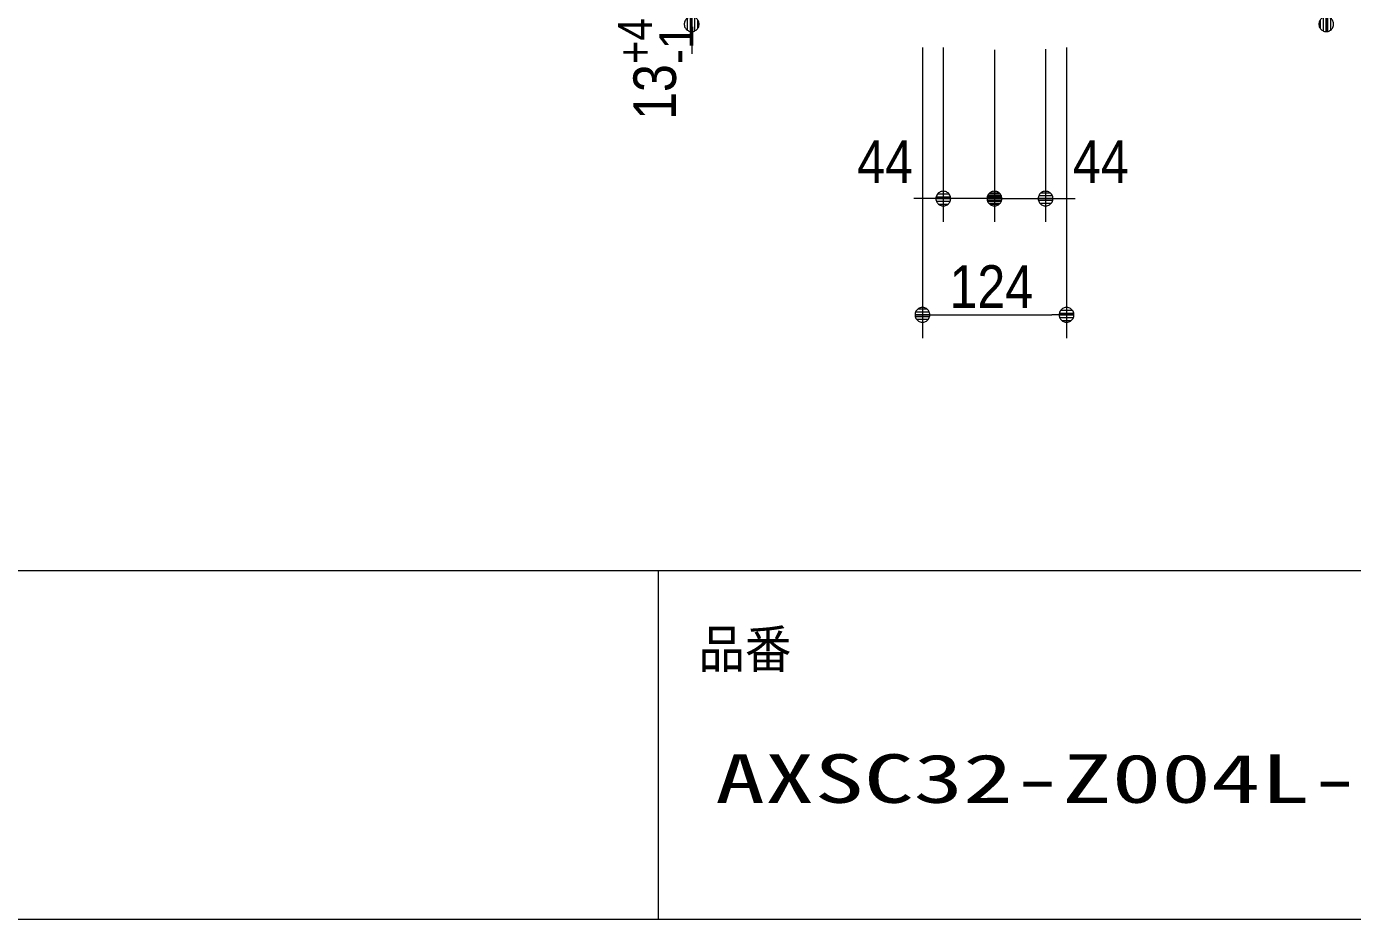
# Model space of a CAD drawing. Units: millimetres, scale not verified. Extents: x -6062 to 6062, y -3045 to 3045.
# Drawn here: x -1231 to -90, y -2770 to -2002 of the extents above; entities that cross this region are included whole.
import ezdxf
from ezdxf.enums import TextEntityAlignment as Align

# ---------------------------------------------------------------- set-up
doc = ezdxf.new("R2010")
doc.units = ezdxf.units.MM
doc.header["$LTSCALE"] = 20
for name, color, linetype, lineweight in [('0-2_2寸法-1', 7, 'Continuous', 9), ('0-3_0', 7, 'Continuous', 9), ('0-4_2寸法-2', 7, 'Continuous', 9), ('0-5_1図面枠', 7, 'Continuous', 9)]:
    doc.layers.add(name, color=color, linetype=linetype, lineweight=lineweight)
doc.styles.add('ＭＳ ゴシック', font='')
doc.styles.add('ＭＳ Ｐゴシック', font='')
doc.styles.get('ＭＳ ゴシック').set_extended_font_data('MS Gothic')
doc.styles.get('ＭＳ Ｐゴシック').set_extended_font_data('MS PGothic')

# ---------------------------------------------------------------- blocks, each defined once
blk = doc.blocks.new('_Dot')
at = {"layer": '0-3_0'}
for p, q in [((-10, 0), (-20, 0)), ((9.78, 2), (-9.78, 2)), ((7.99, 6), (-7.99, 6)), ((9.16, -3.98), (-9.16, -3.98)), ((6, -7.98), (-6, -7.98))]:
    blk.add_line(p, q, dxfattribs=at)
for points in [[(10, 0), (9.92, 1.25), (9.69, 2.49), (9.3, 3.68), (8.76, 4.82), (8.09, 5.88), (7.29, 6.85), (6.37, 7.71), (5.36, 8.44), (4.26, 9.05), (3.09, 9.51), (1.87, 9.82), (0.63, 9.98), (-0.63, 9.98), (-1.87, 9.82), (-3.09, 9.51), (-4.26, 9.05), (-5.36, 8.44), (-6.37, 7.71), (-7.29, 6.85), (-8.09, 5.88), (-8.76, 4.82), (-9.3, 3.68), (-9.69, 2.49), (-9.92, 1.25), (-10, 0), (0, 0)], [(-10, 0), (-9.92, -1.25), (-9.69, -2.49), (-9.3, -3.68), (-8.76, -4.82), (-8.09, -5.88), (-7.29, -6.85), (-6.37, -7.71), (-5.36, -8.44), (-4.26, -9.05), (-3.09, -9.51), (-1.87, -9.82), (-0.63, -9.98), (0.63, -9.98), (1.87, -9.82), (3.09, -9.51), (4.26, -9.05), (5.36, -8.44), (6.37, -7.71), (7.29, -6.85), (8.09, -5.88), (8.76, -4.82), (9.3, -3.68), (9.69, -2.49), (9.92, -1.25), (10, 0), (0, 0)]]:
    blk.add_lwpolyline(points, close=True, dxfattribs=at)
blk = doc.blocks.new('グループ-122')
at = {"layer": '0-5_1図面枠'}
for p, q in [((-80000, -49400), (80000, -49400)), ((22000, -49400), (22000, -55400))]:
    blk.add_line(p, q, dxfattribs=at)
blk.add_lwpolyline([(-80000, 55400), (80000, 55400), (80000, -55400), (-80000, -55400)], close=True, dxfattribs=at)
blk = doc.blocks.new('図面枠')
at = {"layer": '0-5_1図面枠'}
blk.add_blockref('グループ-122', (0, 0), dxfattribs=at)
at = {"layer": '0-5_1図面枠', "style": 'ＭＳ ゴシック', "width": 0.9}
blk.add_text('品番', height=650.9, dxfattribs=at).set_placement((22696.5, -51268.3), align=Align.BOTTOM_LEFT)

msp = doc.modelspace()

# ---------------------------------------------------------------- linework, layer by layer
at = {"layer": '0-2_2寸法-1'}
for p, q in [((-460.04, -2020), (-460.04, -2270)), ((-336.04, -2020), (-336.04, -2270)), ((-447.32, -2250), (-348.75, -2250))]:
    msp.add_line(p, q, dxfattribs=at)
at = {"layer": '0-4_2寸法-2'}
for p, q in [((-658.54, -2012.71), (-658.54, -2025.42)), ((-442.04, -2020), (-442.04, -2170)), ((-398.04, -2022), (-398.04, -2170)), ((-398.04, -2022), (-398.04, -2170)), ((-354.04, -2021.48), (-354.04, -2170)), ((-454.75, -2150), (-467.46, -2150)), ((-398.04, -2150), (-442.04, -2150)), ((-410.75, -2150), (-423.46, -2150)), ((-398.04, -2150), (-354.04, -2150)), ((-385.32, -2150), (-372.61, -2150)), ((-341.32, -2150), (-328.61, -2150))]:
    msp.add_line(p, q, dxfattribs=at)

# ---------------------------------------------------------------- block references
at = {"layer": '0-2_2寸法-1', "xscale": 0.6356201, "yscale": 0.6356201}
for p, rotation in [((-112.56, -2000), 270), ((-460.04, -2250), 180)]:
    msp.add_blockref('_Dot', p, dxfattribs=dict(at, rotation=rotation))
msp.add_blockref('_Dot', (-336.04, -2250), dxfattribs=at)
at = {"layer": '0-4_2寸法-2', "xscale": 0.6356201, "yscale": 0.6356201}
for p, rotation in [((-658.54, -2000), 90), ((-398.04, -2150), 180), ((-354.04, -2150), 180)]:
    msp.add_blockref('_Dot', p, dxfattribs=dict(at, rotation=rotation))
for p in [(-442.04, -2150), (-398.04, -2150)]:
    msp.add_blockref('_Dot', p, dxfattribs=at)
at = {"layer": '0-5_1図面枠', "xscale": 0.05, "yscale": 0.05}
msp.add_blockref('図面枠', (-1787.5, 0), dxfattribs=at)

# ---------------------------------------------------------------- texts
at = {"layer": '0-2_2寸法-1', "style": 'ＭＳ Ｐゴシック', "width": 0.9}
msp.add_text('124', height=36.66, dxfattribs=at).set_placement((-436.75, -2254.96), align=Align.BOTTOM_LEFT)
at = {"layer": '0-4_2寸法-2', "style": 'ＭＳ Ｐゴシック', "width": 0.9}
for s, height, p in [('+4', 29.33, (-683.85, -2034.27)), ('13', 36.66, (-661.02, -2082.37))]:
    msp.add_text(s, height=height, rotation=90, dxfattribs=at).set_placement(p, align=Align.BOTTOM_LEFT)
at = {"layer": '0-4_2寸法-2', "style": 'ＭＳ Ｐゴシック'}
msp.add_text('-1', height=29.33, rotation=90, dxfattribs=at).set_placement((-648.26, -2034.27), align=Align.BOTTOM_LEFT)
at = {"layer": '0-4_2寸法-2', "style": 'ＭＳ Ｐゴシック', "width": 0.9}
for p in [(-516.19, -2147.52), (-330.51, -2147.52)]:
    msp.add_text('44', height=36.66, dxfattribs=at).set_placement(p, align=Align.BOTTOM_LEFT)
at = {"layer": '0-5_1図面枠', "style": 'ＭＳ ゴシック', "width": 1.5}
msp.add_text('AXSC32-Z004L-N-TK', height=41.79, dxfattribs=at).set_placement((-638.24, -2682.24), align=Align.BOTTOM_LEFT)

doc.saveas('drawing.dxf')
